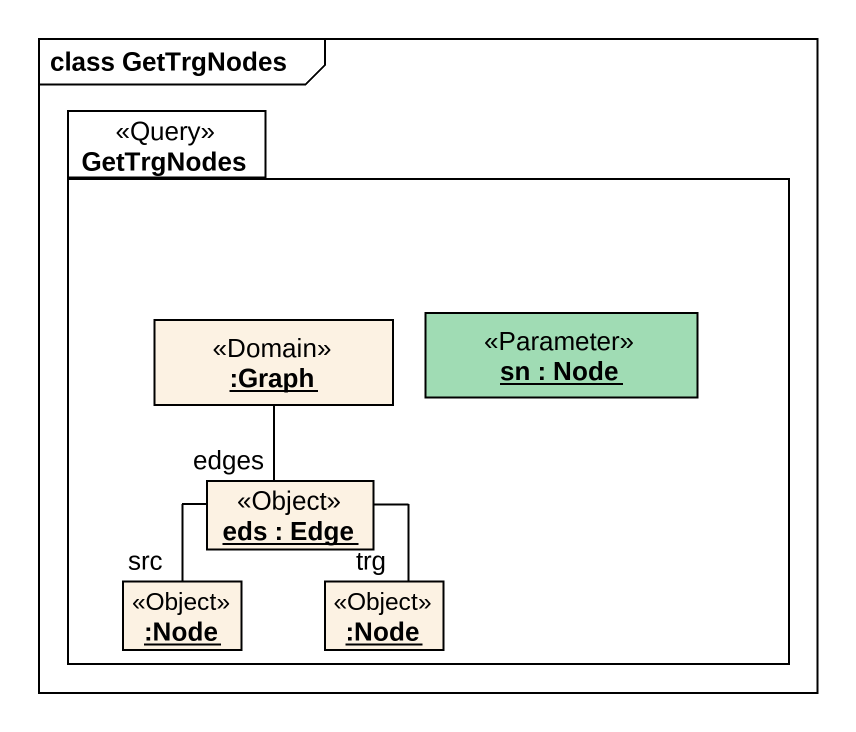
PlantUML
@startuml
mainframe class GetTrgNodes
hide circle
hide empty members
package GetTrgNodes <<Query>> {
  object "sn : Node" as sn <<Parameter>> #A0DCB4
  object ":Graph" as Graph <<Domain>>
  object "eds : Edge" as eds <<Object>>
  object ":Node" as Node_ <<Object>>
  object ":Node" as Node__2 <<Object>>
}
Graph -- eds : edges
eds -- Node_ : src
eds -- Node__2 : trg
@enduml
